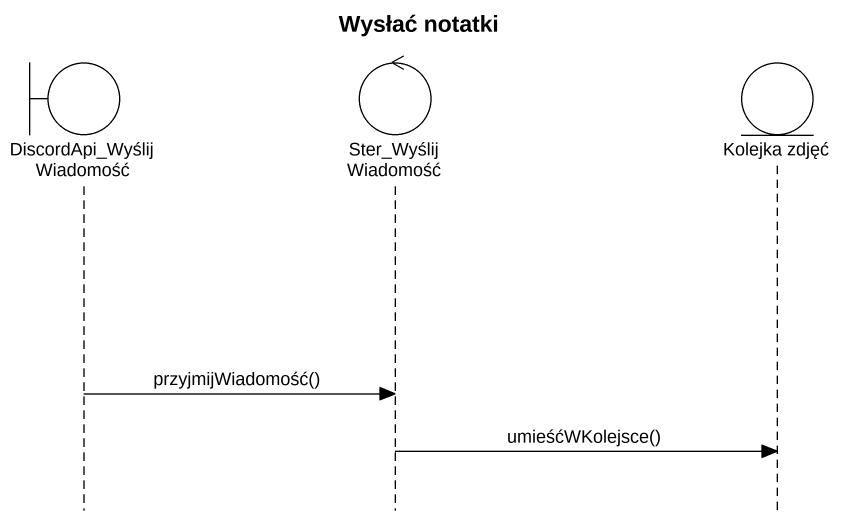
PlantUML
@startuml
title Wysłać notatki
hide footbox
boundary DiscordApi_WyślijWiadomość
control Ster_WyślijWiadomość
entity "Kolejka zdjęć" as Kolejka_zdjęć

DiscordApi_WyślijWiadomość -> Ster_WyślijWiadomość : przyjmijWiadomość()
Ster_WyślijWiadomość -> Kolejka_zdjęć : umieśćWKolejsce()
@enduml
